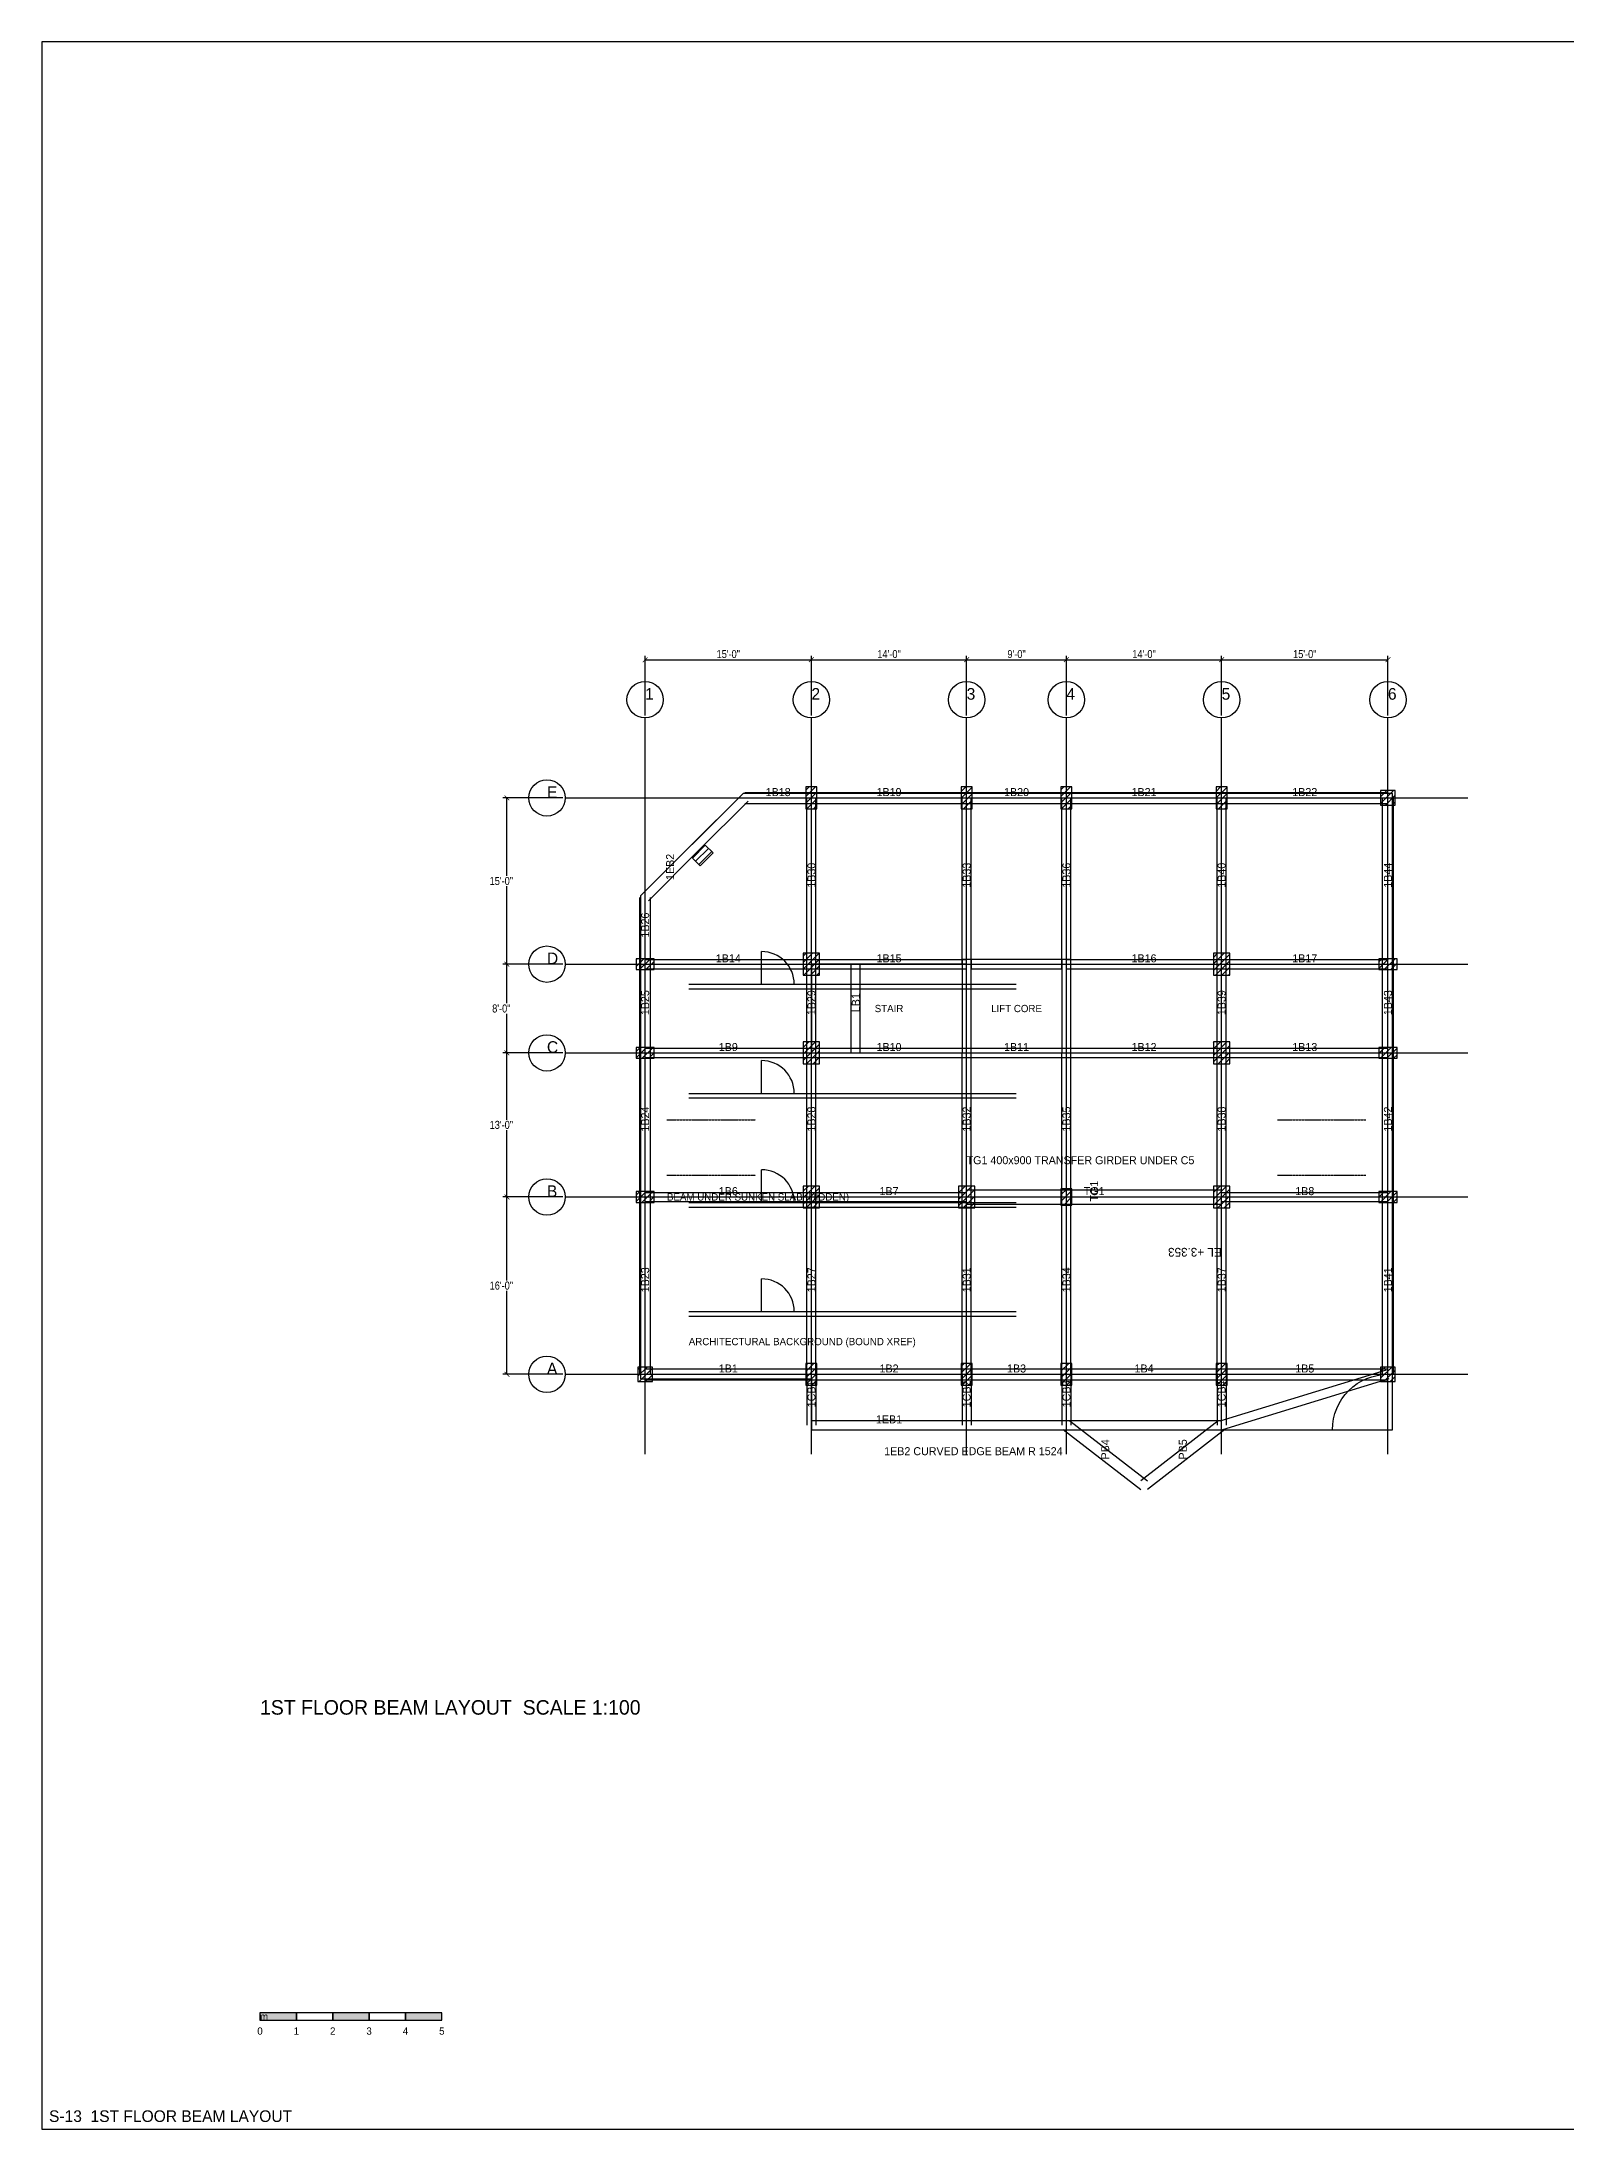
# Model space of a CAD drawing. Extents: x 1000 to 743527, y -207200 to 58857.
# Drawn here: x 471500 to 513413, y -68400 to -11000 of the extents above; entities that cross this region are included whole.
import ezdxf
from ezdxf.enums import TextEntityAlignment as Align

# ---------------------------------------------------------------- set-up
doc = ezdxf.new("R2010")
doc.units = 0
doc.linetypes.add('HIDDEN', pattern=[6.35, 3.175, -3.175])
for name, color, linetype in [('ARCH-PLAN$0$DOOR', 8, 'Continuous'), ('ARCH-PLAN$0$WALL', 8, 'Continuous'), ('ARCH-PLAN$0$WINDOW', 8, 'Continuous'), ('Beam Hidden', 4, 'Continuous'), ('Beam Line', 4, 'Continuous'), ('Column', 1, 'Continuous'), ('Grid', 8, 'Continuous'), ('Grid Circle', 8, 'Continuous'), ('Hatch', 9, 'Continuous'), ('Inches Dimension', 6, 'Continuous'), ('Sheet', 7, 'Continuous'), ('Slab', 5, 'Continuous'), ('Text-1', 7, 'Continuous'), ('Text-2', 7, 'Continuous'), ('Wall', 1, 'Continuous')]:
    doc.layers.add(name, color=color, linetype=linetype)
doc.styles.add('OpenSansCondensed-Light', font='OpenSansCondensed-Light.ttf')
doc.dimstyles.new('EZDXF', dxfattribs={"dimtxt": 0.25, "dimasz": 0.175, "dimexe": 0.375, "dimexo": 0.125, "dimgap": 0.1, "dimtad": 1, "dimlfac": 100, "dimzin": 12, "dimdsep": 46, "dimtxsty": 'OpenSansCondensed-Light', "dimblk": 'ARCHTICK', "dimcen": 2.5, "dimazin": 3, "dimtfac": 0.5, "dimtmove": 2, "dimatfit": 3})

# ---------------------------------------------------------------- blocks, each defined once
blk = doc.blocks.new('SCALE_BAR')
at = {"layer": 'Sheet'}
h = blk.add_hatch(color=7, dxfattribs=at)
h.dxf.hatch_style = 1
h.paths.add_polyline_path([(0, 0), (10, 0), (10, 2), (0, 2)])
h = blk.add_hatch(color=7, dxfattribs=at)
h.dxf.hatch_style = 1
h.paths.add_polyline_path([(20, 0), (30, 0), (30, 2), (20, 2)])
h = blk.add_hatch(color=7, dxfattribs=at)
h.dxf.hatch_style = 1
h.paths.add_polyline_path([(40, 0), (50, 0), (50, 2), (40, 2)])
for points in [[(0, 0), (10, 0), (10, 2), (0, 2)], [(10, 0), (20, 0), (20, 2), (10, 2)], [(20, 0), (30, 0), (30, 2), (20, 2)], [(30, 0), (40, 0), (40, 2), (30, 2)], [(40, 0), (50, 0), (50, 2), (40, 2)]]:
    blk.add_lwpolyline(points, close=True, dxfattribs=at)
for s, p in [('0', (0, -4)), ('1', (10, -4)), ('2', (20, -4)), ('3', (30, -4)), ('4', (40, -4)), ('5', (50, -4))]:
    blk.add_text(s, height=2, dxfattribs=at).set_placement(p, align=Align.CENTER)
at = {"layer": 'Text-1'}
blk.add_attdef('UNIT', (0, 0), '', height=2, dxfattribs=at)
blk = doc.blocks.new('GRID_BUBBLE')
at = {"layer": 'Grid Circle'}
blk.add_circle((0, 0), 500, dxfattribs=at)
at = {"layer": 'Text-1'}
blk.add_attdef('GRID', (0, 0), '', height=320, dxfattribs=at)
blk = doc.blocks.new('_ARCHTICK')
at = {"color": 0, "linetype": 'BYBLOCK', "const_width": 0.15}
blk.add_lwpolyline([(-0.5, -0.5), (0.5, 0.5)], dxfattribs=at)

msp = doc.modelspace()

# ---------------------------------------------------------------- hatches: boundary and pattern name
at = {"layer": 'Hatch'}
h = msp.add_hatch(dxfattribs=at)
h.set_pattern_fill('ANSI31', scale=40)
h.paths.add_polyline_path([(492511.2, -32091.9), (492811.2, -32091.9), (492811.2, -31491.9), (492511.2, -31491.9)])
h = msp.add_hatch(dxfattribs=at)
h.set_pattern_fill('ANSI31', scale=40)
h.paths.add_polyline_path([(496778.4, -32091.9), (497078.4, -32091.9), (497078.4, -31491.9), (496778.4, -31491.9)])
h = msp.add_hatch(dxfattribs=at)
h.set_pattern_fill('ANSI31', scale=40)
h.paths.add_polyline_path([(499521.6, -32091.9), (499821.6, -32091.9), (499821.6, -31491.9), (499521.6, -31491.9)])
h = msp.add_hatch(dxfattribs=at)
h.set_pattern_fill('ANSI31', scale=40)
h.paths.add_polyline_path([(503788.8, -32091.9), (504088.8, -32091.9), (504088.8, -31491.9), (503788.8, -31491.9)])
h = msp.add_hatch(dxfattribs=at)
h.set_pattern_fill('ANSI31', scale=40)
h.paths.add_polyline_path([(508310.8, -31991.9), (508710.8, -31991.9), (508710.8, -31591.9), (508310.8, -31591.9)])
h = msp.add_hatch(dxfattribs=at)
h.set_pattern_fill('ANSI31', scale=40)
h.paths.add_polyline_path([(489602.2, -33658.4), (489955.8, -33304.9), (489743.6, -33092.7), (489390.1, -33446.3)])
h = msp.add_hatch(dxfattribs=at)
h.set_pattern_fill('ANSI31', scale=40)
h.paths.add_polyline_path([(492436.2, -36663.9), (492886.2, -36663.9), (492886.2, -36063.9), (492436.2, -36063.9)])
h = msp.add_hatch(dxfattribs=at)
h.set_pattern_fill('ANSI31', scale=40)
h.paths.add_polyline_path([(503713.8, -36663.9), (504163.8, -36663.9), (504163.8, -36063.9), (503713.8, -36063.9)])
h = msp.add_hatch(dxfattribs=at)
h.set_pattern_fill('ANSI31', scale=40)
h.paths.add_polyline_path([(487839.2, -36513.9), (488339.2, -36513.9), (488339.2, -36213.9), (487839.2, -36213.9)])
h = msp.add_hatch(dxfattribs=at)
h.set_pattern_fill('ANSI31', scale=40)
h.paths.add_polyline_path([(508260.8, -36513.9), (508760.8, -36513.9), (508760.8, -36213.9), (508260.8, -36213.9)])
h = msp.add_hatch(dxfattribs=at)
h.set_pattern_fill('ANSI31', scale=40)
h.paths.add_polyline_path([(487839.2, -38952.3), (488339.2, -38952.3), (488339.2, -38652.3), (487839.2, -38652.3)])
h = msp.add_hatch(dxfattribs=at)
h.set_pattern_fill('ANSI31', scale=40)
h.paths.add_polyline_path([(492436.2, -39102.3), (492886.2, -39102.3), (492886.2, -38502.3), (492436.2, -38502.3)])
h = msp.add_hatch(dxfattribs=at)
h.set_pattern_fill('ANSI31', scale=40)
h.paths.add_polyline_path([(503713.8, -39102.3), (504163.8, -39102.3), (504163.8, -38502.3), (503713.8, -38502.3)])
h = msp.add_hatch(dxfattribs=at)
h.set_pattern_fill('ANSI31', scale=40)
h.paths.add_polyline_path([(508260.8, -38952.3), (508760.8, -38952.3), (508760.8, -38652.3), (508260.8, -38652.3)])
h = msp.add_hatch(dxfattribs=at)
h.set_pattern_fill('ANSI31', scale=40)
h.paths.add_polyline_path([(492436.2, -43064.7), (492886.2, -43064.7), (492886.2, -42464.7), (492436.2, -42464.7)])
h = msp.add_hatch(dxfattribs=at)
h.set_pattern_fill('ANSI31', scale=40)
h.paths.add_polyline_path([(496703.4, -43064.7), (497153.4, -43064.7), (497153.4, -42464.7), (496703.4, -42464.7)])
h = msp.add_hatch(dxfattribs=at)
h.set_pattern_fill('ANSI31', scale=40)
h.paths.add_polyline_path([(503713.8, -43064.7), (504163.8, -43064.7), (504163.8, -42464.7), (503713.8, -42464.7)])
h = msp.add_hatch(dxfattribs=at)
h.set_pattern_fill('ANSI31', scale=40)
h.paths.add_polyline_path([(487839.2, -42914.7), (488339.2, -42914.7), (488339.2, -42614.7), (487839.2, -42614.7)])
h = msp.add_hatch(dxfattribs=at)
h.set_pattern_fill('ANSI31', scale=40)
h.paths.add_polyline_path([(499521.6, -42989.7), (499821.6, -42989.7), (499821.6, -42539.7), (499521.6, -42539.7)])
h = msp.add_hatch(dxfattribs=at)
h.set_pattern_fill('ANSI31', scale=40)
h.paths.add_polyline_path([(508260.8, -42914.7), (508760.8, -42914.7), (508760.8, -42614.7), (508260.8, -42614.7)])
h = msp.add_hatch(dxfattribs=at)
h.set_pattern_fill('ANSI31', scale=40)
h.paths.add_polyline_path([(487889.2, -47841.5), (488289.2, -47841.5), (488289.2, -47441.5), (487889.2, -47441.5)])
h = msp.add_hatch(dxfattribs=at)
h.set_pattern_fill('ANSI31', scale=40)
h.paths.add_polyline_path([(492511.2, -47941.5), (492811.2, -47941.5), (492811.2, -47341.5), (492511.2, -47341.5)])
h = msp.add_hatch(dxfattribs=at)
h.set_pattern_fill('ANSI31', scale=40)
h.paths.add_polyline_path([(496778.4, -47941.5), (497078.4, -47941.5), (497078.4, -47341.5), (496778.4, -47341.5)])
h = msp.add_hatch(dxfattribs=at)
h.set_pattern_fill('ANSI31', scale=40)
h.paths.add_polyline_path([(499521.6, -47941.5), (499821.6, -47941.5), (499821.6, -47341.5), (499521.6, -47341.5)])
h = msp.add_hatch(dxfattribs=at)
h.set_pattern_fill('ANSI31', scale=40)
h.paths.add_polyline_path([(503788.8, -47941.5), (504088.8, -47941.5), (504088.8, -47341.5), (503788.8, -47341.5)])
h = msp.add_hatch(dxfattribs=at)
h.set_pattern_fill('ANSI31', scale=40)
h.paths.add_polyline_path([(508310.8, -47841.5), (508710.8, -47841.5), (508710.8, -47441.5), (508310.8, -47441.5)])

# ---------------------------------------------------------------- linework, layer by layer
at = {"layer": 'ARCH-PLAN$0$DOOR'}
for p, q in [((491289.2, -36916.5), (491289.2, -36016.5)), ((491289.2, -39916.5), (491289.2, -39016.5)), ((491289.2, -42916.5), (491289.2, -42016.5)), ((491289.2, -45916.5), (491289.2, -45016.5))]:
    msp.add_line(p, q, dxfattribs=at)
for centre in [(491289.2, -36916.5), (491289.2, -39916.5), (491289.2, -42916.5), (491289.2, -45916.5)]:
    msp.add_arc(centre, 900, 0, 90, dxfattribs=at)
at = {"layer": 'ARCH-PLAN$0$WALL'}
for p, q in [((489289.2, -36916.5), (498289.2, -36916.5)), ((489289.2, -37041.5), (498289.2, -37041.5)), ((489289.2, -39916.5), (498289.2, -39916.5)), ((489289.2, -40041.5), (498289.2, -40041.5)), ((489289.2, -42916.5), (498289.2, -42916.5)), ((489289.2, -43041.5), (498289.2, -43041.5)), ((489289.2, -45916.5), (498289.2, -45916.5)), ((489289.2, -46041.5), (498289.2, -46041.5))]:
    msp.add_line(p, q, dxfattribs=at)
at = {"layer": 'ARCH-PLAN$0$WINDOW'}
for p, q in [((494289.2, -36916.5), (496089.2, -36916.5)), ((494289.2, -37041.5), (496089.2, -37041.5)), ((494289.2, -39916.5), (496089.2, -39916.5)), ((494289.2, -40041.5), (496089.2, -40041.5)), ((494289.2, -42916.5), (496089.2, -42916.5)), ((494289.2, -43041.5), (496089.2, -43041.5)), ((494289.2, -45916.5), (496089.2, -45916.5)), ((494289.2, -46041.5), (496089.2, -46041.5))]:
    msp.add_line(p, q, dxfattribs=at)
at = {"layer": 'Beam Hidden', "linetype": 'HIDDEN'}
for p, q in [((488689.2, -40640.7), (491127.2, -40640.7)), ((505472.8, -40640.7), (507910.8, -40640.7)), ((488689.2, -42164.7), (491127.2, -42164.7)), ((505472.8, -42164.7), (507910.8, -42164.7))]:
    msp.add_line(p, q, dxfattribs=at)
at = {"layer": 'Beam Line'}
for p, q in [((489372.4, -33075.1), (490744, -31703.5)), ((489549.2, -33251.8), (490920.8, -31880.2)), ((490832.4, -31641.9), (492661.2, -31641.9)), ((490832.4, -31941.9), (492661.2, -31941.9)), ((492536.2, -36363.9), (492536.2, -31791.9)), ((492661.2, -31641.9), (496928.4, -31641.9)), ((492661.2, -31941.9), (496928.4, -31941.9)), ((492786.2, -36363.9), (492786.2, -31791.9)), ((496803.4, -36363.9), (496803.4, -31791.9)), ((496928.4, -31641.9), (499671.6, -31641.9)), ((496928.4, -31941.9), (499671.6, -31941.9)), ((497053.4, -36363.9), (497053.4, -31791.9)), ((499546.6, -36363.9), (499546.6, -31791.9)), ((499671.6, -31641.9), (503938.8, -31641.9)), ((499671.6, -31941.9), (503938.8, -31941.9)), ((499796.6, -36363.9), (499796.6, -31791.9)), ((503813.8, -36363.9), (503813.8, -31791.9)), ((503938.8, -31641.9), (508510.8, -31641.9)), ((503938.8, -31941.9), (508510.8, -31941.9)), ((504063.8, -36363.9), (504063.8, -31791.9)), ((508360.8, -36363.9), (508360.8, -31791.9)), ((508660.8, -36363.9), (508660.8, -31791.9)), ((488000.8, -34446.7), (489372.4, -33075.1)), ((488177.6, -34623.4), (489549.2, -33251.8)), ((487939.2, -36363.9), (487939.2, -34535.1)), ((488239.2, -36363.9), (488239.2, -34535.1)), ((487939.2, -38802.3), (487939.2, -36363.9)), ((488089.2, -36238.9), (492661.2, -36238.9)), ((488089.2, -36488.9), (492661.2, -36488.9)), ((488239.2, -38802.3), (488239.2, -36363.9)), ((492536.2, -38802.3), (492536.2, -36363.9)), ((492661.2, -36238.9), (496928.4, -36238.9)), ((492661.2, -36488.9), (496928.4, -36488.9)), ((492786.2, -38802.3), (492786.2, -36363.9)), ((493755.4, -38802.3), (493755.4, -36363.9)), ((494005.4, -38802.3), (494005.4, -36363.9)), ((499671.6, -36238.9), (503938.8, -36238.9)), ((499671.6, -36488.9), (503938.8, -36488.9)), ((503813.8, -38802.3), (503813.8, -36363.9)), ((503938.8, -36238.9), (508510.8, -36238.9)), ((503938.8, -36488.9), (508510.8, -36488.9)), ((504063.8, -38802.3), (504063.8, -36363.9)), ((508360.8, -38802.3), (508360.8, -36363.9)), ((508660.8, -38802.3), (508660.8, -36363.9)), ((487939.2, -42764.7), (487939.2, -38802.3)), ((488089.2, -38677.3), (492661.2, -38677.3)), ((488089.2, -38927.3), (492661.2, -38927.3)), ((488239.2, -42764.7), (488239.2, -38802.3)), ((492536.2, -42764.7), (492536.2, -38802.3)), ((492661.2, -38677.3), (496928.4, -38677.3)), ((492661.2, -38927.3), (496928.4, -38927.3)), ((492786.2, -42764.7), (492786.2, -38802.3)), ((496803.4, -42764.7), (496803.4, -38802.3)), ((496928.4, -38677.3), (499671.6, -38677.3)), ((496928.4, -38927.3), (499671.6, -38927.3)), ((497053.4, -42764.7), (497053.4, -38802.3)), ((499546.6, -42764.7), (499546.6, -38802.3)), ((499671.6, -38677.3), (503938.8, -38677.3)), ((499671.6, -38927.3), (503938.8, -38927.3)), ((499796.6, -42764.7), (499796.6, -38802.3)), ((503813.8, -42764.7), (503813.8, -38802.3)), ((503938.8, -38677.3), (508510.8, -38677.3)), ((503938.8, -38927.3), (508510.8, -38927.3)), ((504063.8, -42764.7), (504063.8, -38802.3)), ((508360.8, -42764.7), (508360.8, -38802.3)), ((508660.8, -42764.7), (508660.8, -38802.3)), ((487939.2, -47641.5), (487939.2, -42764.7)), ((488089.2, -42639.7), (492661.2, -42639.7)), ((488089.2, -42889.7), (492661.2, -42889.7)), ((488239.2, -47641.5), (488239.2, -42764.7)), ((492536.2, -47641.5), (492536.2, -42764.7)), ((492661.2, -42639.7), (496928.4, -42639.7)), ((492661.2, -42889.7), (496928.4, -42889.7)), ((492786.2, -47641.5), (492786.2, -42764.7)), ((496803.4, -47641.5), (496803.4, -42764.7)), ((496928.4, -42564.7), (503938.8, -42564.7)), ((496928.4, -42964.7), (503938.8, -42964.7)), ((497053.4, -47641.5), (497053.4, -42764.7)), ((499546.6, -47641.5), (499546.6, -42764.7)), ((499796.6, -47641.5), (499796.6, -42764.7)), ((503813.8, -47641.5), (503813.8, -42764.7)), ((503938.8, -42639.7), (508510.8, -42639.7)), ((503938.8, -42889.7), (508510.8, -42889.7)), ((504063.8, -47641.5), (504063.8, -42764.7)), ((508360.8, -47641.5), (508360.8, -42764.7)), ((508660.8, -47641.5), (508660.8, -42764.7)), ((488089.2, -47491.5), (492661.2, -47491.5)), ((492536.2, -47641.5), (492536.2, -49040.5)), ((492661.2, -47491.5), (496928.4, -47491.5)), ((492786.2, -47641.5), (492786.2, -49040.5)), ((496803.4, -47641.5), (496803.4, -49040.5)), ((496928.4, -47491.5), (499671.6, -47491.5)), ((497053.4, -47641.5), (497053.4, -49040.5)), ((499546.6, -47641.5), (499546.6, -49040.5)), ((499671.6, -47491.5), (503938.8, -47491.5)), ((499796.6, -47641.5), (499796.6, -49040.5)), ((503813.8, -47641.5), (503813.8, -49040.5)), ((503902.2, -48920.9), (508474.2, -47521.9)), ((503938.8, -47491.5), (508510.8, -47491.5)), ((504063.8, -47641.5), (504063.8, -49040.5)), ((488089.2, -47791.5), (492661.2, -47791.5)), ((492661.2, -47791.5), (496928.4, -47791.5)), ((496928.4, -47791.5), (499671.6, -47791.5)), ((499671.6, -47791.5), (503938.8, -47791.5)), ((503938.8, -47791.5), (508510.8, -47791.5)), ((503975.4, -49160), (508547.4, -47761)), ((492661.2, -48915.5), (496928.4, -48915.5)), ((492661.2, -49165.5), (496928.4, -49165.5)), ((496928.4, -48915.5), (499671.6, -48915.5)), ((496928.4, -49165.5), (499671.6, -49165.5)), ((499579.9, -49159.1), (501713.5, -50808.1)), ((499671.6, -48915.5), (503938.8, -48915.5)), ((499671.6, -49165.5), (503938.8, -49165.5)), ((499763.3, -48921.8), (501896.9, -50570.8)), ((503847.1, -48921.8), (501713.5, -50570.8)), ((504030.5, -49159.1), (501896.9, -50808.1))]:
    msp.add_line(p, q, dxfattribs=at)
msp.add_lwpolyline([(492661.2, -49165.5), (506986.8, -49165.5, -0.4142136), (508510.8, -47641.5)], format="xyb", dxfattribs=at)
at = {"layer": 'Column'}
for points in [[(492511.2, -32091.9), (492811.2, -32091.9), (492811.2, -31491.9), (492511.2, -31491.9)], [(496778.4, -32091.9), (497078.4, -32091.9), (497078.4, -31491.9), (496778.4, -31491.9)], [(499521.6, -32091.9), (499821.6, -32091.9), (499821.6, -31491.9), (499521.6, -31491.9)], [(503788.8, -32091.9), (504088.8, -32091.9), (504088.8, -31491.9), (503788.8, -31491.9)], [(508310.8, -31991.9), (508710.8, -31991.9), (508710.8, -31591.9), (508310.8, -31591.9)], [(489602.2, -33658.4), (489955.8, -33304.9), (489743.6, -33092.7), (489390.1, -33446.3)], [(492436.2, -36663.9), (492886.2, -36663.9), (492886.2, -36063.9), (492436.2, -36063.9)], [(503713.8, -36663.9), (504163.8, -36663.9), (504163.8, -36063.9), (503713.8, -36063.9)], [(487839.2, -36513.9), (488339.2, -36513.9), (488339.2, -36213.9), (487839.2, -36213.9)], [(508260.8, -36513.9), (508760.8, -36513.9), (508760.8, -36213.9), (508260.8, -36213.9)], [(487839.2, -38952.3), (488339.2, -38952.3), (488339.2, -38652.3), (487839.2, -38652.3)], [(492436.2, -39102.3), (492886.2, -39102.3), (492886.2, -38502.3), (492436.2, -38502.3)], [(503713.8, -39102.3), (504163.8, -39102.3), (504163.8, -38502.3), (503713.8, -38502.3)], [(508260.8, -38952.3), (508760.8, -38952.3), (508760.8, -38652.3), (508260.8, -38652.3)], [(492436.2, -43064.7), (492886.2, -43064.7), (492886.2, -42464.7), (492436.2, -42464.7)], [(496703.4, -43064.7), (497153.4, -43064.7), (497153.4, -42464.7), (496703.4, -42464.7)], [(503713.8, -43064.7), (504163.8, -43064.7), (504163.8, -42464.7), (503713.8, -42464.7)], [(487839.2, -42914.7), (488339.2, -42914.7), (488339.2, -42614.7), (487839.2, -42614.7)], [(499521.6, -42989.7), (499821.6, -42989.7), (499821.6, -42539.7), (499521.6, -42539.7)], [(508260.8, -42914.7), (508760.8, -42914.7), (508760.8, -42614.7), (508260.8, -42614.7)], [(487889.2, -47841.5), (488289.2, -47841.5), (488289.2, -47441.5), (487889.2, -47441.5)], [(492511.2, -47941.5), (492811.2, -47941.5), (492811.2, -47341.5), (492511.2, -47341.5)], [(496778.4, -47941.5), (497078.4, -47941.5), (497078.4, -47341.5), (496778.4, -47341.5)], [(499521.6, -47941.5), (499821.6, -47941.5), (499821.6, -47341.5), (499521.6, -47341.5)], [(503788.8, -47941.5), (504088.8, -47941.5), (504088.8, -47341.5), (503788.8, -47341.5)], [(508310.8, -47841.5), (508710.8, -47841.5), (508710.8, -47441.5), (508310.8, -47441.5)]]:
    msp.add_lwpolyline(points, close=True, dxfattribs=at)
at = {"layer": 'Grid'}
for p, q in [((488089.2, -49841.5), (488089.2, -29591.9)), ((492661.2, -49841.5), (492661.2, -29591.9)), ((496928.4, -49841.5), (496928.4, -29591.9)), ((499671.6, -49841.5), (499671.6, -29591.9)), ((503938.8, -49841.5), (503938.8, -29591.9)), ((508510.8, -49841.5), (508510.8, -29591.9)), ((485889.2, -31791.9), (510710.8, -31791.9)), ((485889.2, -36363.9), (510710.8, -36363.9)), ((485889.2, -38802.3), (510710.8, -38802.3)), ((485889.2, -42764.7), (510710.8, -42764.7)), ((485889.2, -47641.5), (510710.8, -47641.5))]:
    msp.add_line(p, q, dxfattribs=at)
at = {"layer": 'Sheet'}
msp.add_lwpolyline([(471500, -68400), (553600, -68400), (553600, -11000), (471500, -11000)], close=True, dxfattribs=at)
at = {"layer": 'Slab'}
for points in [[(487964.2, -47766.5), (492661.2, -47766.5), (492661.2, -49165.5), (508635.8, -49165.5), (508635.8, -31666.9), (490780.6, -31666.9), (487964.2, -34483.3)], [(492661.2, -38802.3), (496928.4, -38802.3), (496928.4, -36363.9), (492661.2, -36363.9)]]:
    msp.add_lwpolyline(points, close=True, dxfattribs=at)
at = {"layer": 'Wall'}
for points in [[(496803.4, -38802.3), (497053.4, -38802.3), (497053.4, -36238.9), (496803.4, -36238.9)], [(497053.4, -36488.9), (499546.6, -36488.9), (499546.6, -36238.9), (497053.4, -36238.9)], [(499546.6, -38802.3), (499796.6, -38802.3), (499796.6, -36238.9), (499546.6, -36238.9)]]:
    msp.add_lwpolyline(points, close=True, dxfattribs=at)

# ---------------------------------------------------------------- block references
at = {"layer": 'Grid Circle'}
for p, values in [((488089.2, -29091.9), {'GRID': '1'}), ((492661.2, -29091.9), {'GRID': '2'}), ((496928.4, -29091.9), {'GRID': '3'}), ((499671.6, -29091.9), {'GRID': '4'}), ((503938.8, -29091.9), {'GRID': '5'}), ((508510.8, -29091.9), {'GRID': '6'}), ((485389.2, -31791.9), {'GRID': 'E'}), ((485389.2, -36363.9), {'GRID': 'D'}), ((485389.2, -38802.3), {'GRID': 'C'}), ((485389.2, -42764.7), {'GRID': 'B'}), ((485389.2, -47641.5), {'GRID': 'A'})]:
    msp.add_blockref('GRID_BUBBLE', p, dxfattribs=at).add_auto_attribs(values)
at = {"layer": 'Sheet', "xscale": 100, "yscale": 100}
msp.add_blockref('SCALE_BAR', (477500, -65400), dxfattribs=at).add_auto_attribs({'UNIT': 'm'})

# ---------------------------------------------------------------- texts
at = {"layer": 'ARCH-PLAN$0$WALL'}
msp.add_text('ARCHITECTURAL BACKGROUND (BOUND XREF)', height=200, dxfattribs=at).set_placement((489289.2, -46841.5))
at = {"layer": 'Sheet'}
for s, height, p in [('1ST FLOOR BEAM LAYOUT  SCALE 1:100', 400, (477500, -57000)), ('S-13  1ST FLOOR BEAM LAYOUT', 320, (471700, -68200))]:
    msp.add_text(s, height=height, dxfattribs=at).set_placement(p)
at = {"layer": 'Text-1'}
for s, height, p in [('1B18', 220, (491746.8, -31631.9)), ('1B19', 220, (494794.8, -31631.9)), ('1B20', 220, (498300, -31631.9)), ('1B21', 220, (501805.2, -31631.9)), ('1B22', 220, (506224.8, -31631.9)), ('1B14', 220, (490375.2, -36203.9)), ('1B15', 220, (494794.8, -36203.9)), ('1B16', 220, (501805.2, -36203.9)), ('1B17', 220, (506224.8, -36203.9)), ('STAIR', 200, (494794.8, -37583.1)), ('LIFT CORE', 200, (498300, -37583.1)), ('1B9', 220, (490375.2, -38642.3)), ('1B10', 220, (494794.8, -38642.3)), ('1B11', 220, (498300, -38642.3)), ('1B12', 220, (501805.2, -38642.3)), ('1B13', 220, (506224.8, -38642.3)), ('1B6', 220, (490375.2, -42604.7)), ('1B7', 220, (494794.8, -42604.7)), ('TG1', 220, (500433.6, -42604.7)), ('1B8', 220, (506224.8, -42604.7)), ('1B1', 220, (490375.2, -47481.5)), ('1B2', 220, (494794.8, -47481.5)), ('1B3', 220, (498300, -47481.5)), ('1B4', 220, (501805.2, -47481.5)), ('1B5', 220, (506224.8, -47481.5)), ('1EB1', 220, (494794.8, -48880.5))]:
    msp.add_text(s, height=height, dxfattribs=at).set_placement(p, align=Align.MIDDLE_CENTER)
for s, p in [('1EB2', (488775, -33689.3)), ('1B30', (492661.2, -33917.9)), ('1B33', (496928.4, -33917.9)), ('1B36', (499671.6, -33917.9)), ('1B40', (503938.8, -33917.9)), ('1B44', (508510.8, -33917.9)), ('1B26', (488089.2, -35289.5)), ('1B25', (488089.2, -37423.1)), ('1B29', (492661.2, -37423.1)), ('LB1', (493880.4, -37423.1)), ('1B39', (503938.8, -37423.1)), ('1B43', (508510.8, -37423.1)), ('1B24', (488089.2, -40623.5)), ('1B28', (492661.2, -40623.5)), ('1B32', (496928.4, -40623.5)), ('1B35', (499671.6, -40623.5)), ('1B38', (503938.8, -40623.5)), ('1B42', (508510.8, -40623.5)), ('1B23', (488089.2, -45043.1)), ('1B27', (492661.2, -45043.1)), ('1B31', (496928.4, -45043.1)), ('1B34', (499671.6, -45043.1)), ('1B37', (503938.8, -45043.1)), ('1B41', (508510.8, -45043.1)), ('1CB1', (492661.2, -48181)), ('1CB2', (496928.4, -48181)), ('1CB3', (499671.6, -48181)), ('1CB4', (503938.8, -48181)), ('PB4', (500738.4, -49705)), ('PB5', (502872, -49705))]:
    msp.add_text(s, height=220, rotation=90, dxfattribs=at).set_placement(p, align=Align.MIDDLE_CENTER)
at = {"layer": 'Text-2'}
for s, height, p in [('TG1 400x900 TRANSFER GIRDER UNDER C5', 220, (496928.4, -41864.7)), ('BEAM UNDER SUNKEN SLAB (HIDDEN)', 200, (488689.2, -42864.7)), ('1EB2 CURVED EDGE BEAM R 1524', 220, (494661.2, -49865.5))]:
    msp.add_text(s, height=height, dxfattribs=at).set_placement(p)
msp.add_text('TG1', height=220, rotation=90, dxfattribs=at).set_placement((500433.6, -42604.7), align=Align.MIDDLE_CENTER)
msp.add_text('EL +3.353', height=240, rotation=180, dxfattribs=at).set_placement((503938.8, -44164.7))

# ---------------------------------------------------------------- dimensions: what is measured, and where the dimension line sits
at = {"layer": 'Inches Dimension'}
for base, p1, p2, text in [((488089.2, -27991.9), (488089.2, -29591.9), (492661.2, -29591.9), '15\'-0"'), ((492661.2, -27991.9), (492661.2, -29591.9), (496928.4, -29591.9), '14\'-0"'), ((496928.4, -27991.9), (496928.4, -29591.9), (499671.6, -29591.9), '9\'-0"'), ((499671.6, -27991.9), (499671.6, -29591.9), (503938.8, -29591.9), '14\'-0"'), ((503938.8, -27991.9), (503938.8, -29591.9), (508510.8, -29591.9), '15\'-0"')]:
    msp.add_linear_dim(base=base, p1=p1, p2=p2, text=text, dimstyle='EZDXF', override={"dimtxt": 220, "dimasz": 132, "dimexe": 110, "dimexo": 66, "dimgap": 44, "dimtad": 1, "dimtih": 1, "dimtoh": 1, "dimdec": 0, "dimlfac": 1}, dxfattribs=at).render()
for base, p1, p2, text in [((484289.2, -36363.9), (485889.2, -36363.9), (485889.2, -31791.9), '15\'-0"'), ((484289.2, -38802.3), (485889.2, -38802.3), (485889.2, -36363.9), '8\'-0"'), ((484289.2, -42764.7), (485889.2, -42764.7), (485889.2, -38802.3), '13\'-0"'), ((484289.2, -47641.5), (485889.2, -47641.5), (485889.2, -42764.7), '16\'-0"')]:
    msp.add_linear_dim(base=base, p1=p1, p2=p2, angle=90, text=text, dimstyle='EZDXF', override={"dimtxt": 220, "dimasz": 132, "dimexe": 110, "dimexo": 66, "dimgap": 44, "dimtad": 1, "dimtih": 1, "dimtoh": 1, "dimdec": 0, "dimlfac": 1}, dxfattribs=at).render()

doc.saveas('drawing.dxf')
